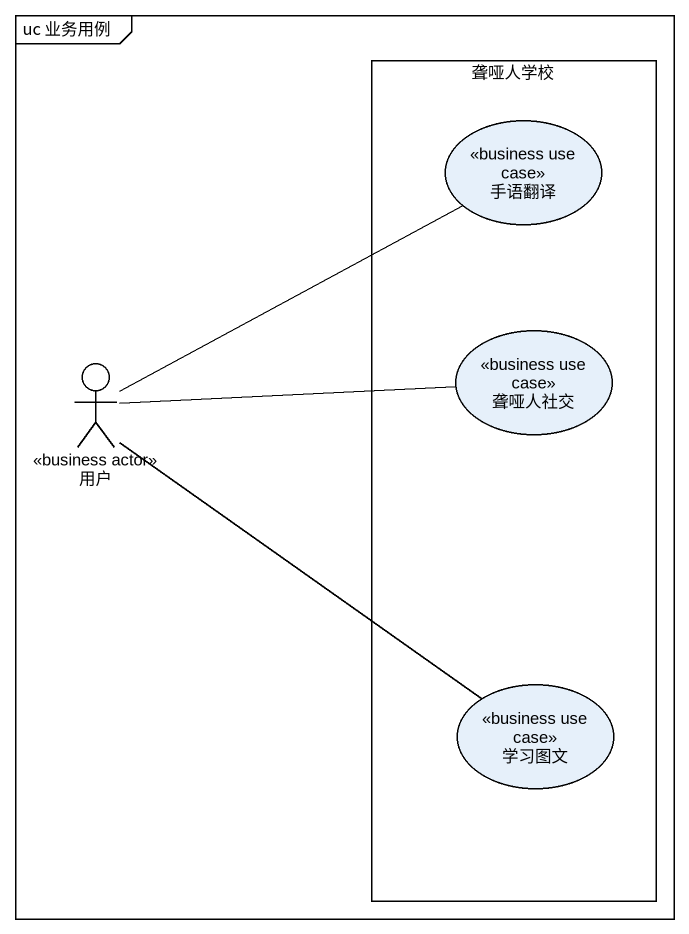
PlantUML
@startuml
mainframe uc 业务用例
rectangle 聋哑人学校 {
  usecase 手语翻译 <<business use case>>
  usecase 聋哑人社交 <<business use case>>
  usecase 学习图文 <<business use case>>
}
actor 用户 <<business actor>>
用户 -up- 手语翻译
用户 -right- 聋哑人社交
用户 -- 学习图文
@enduml
